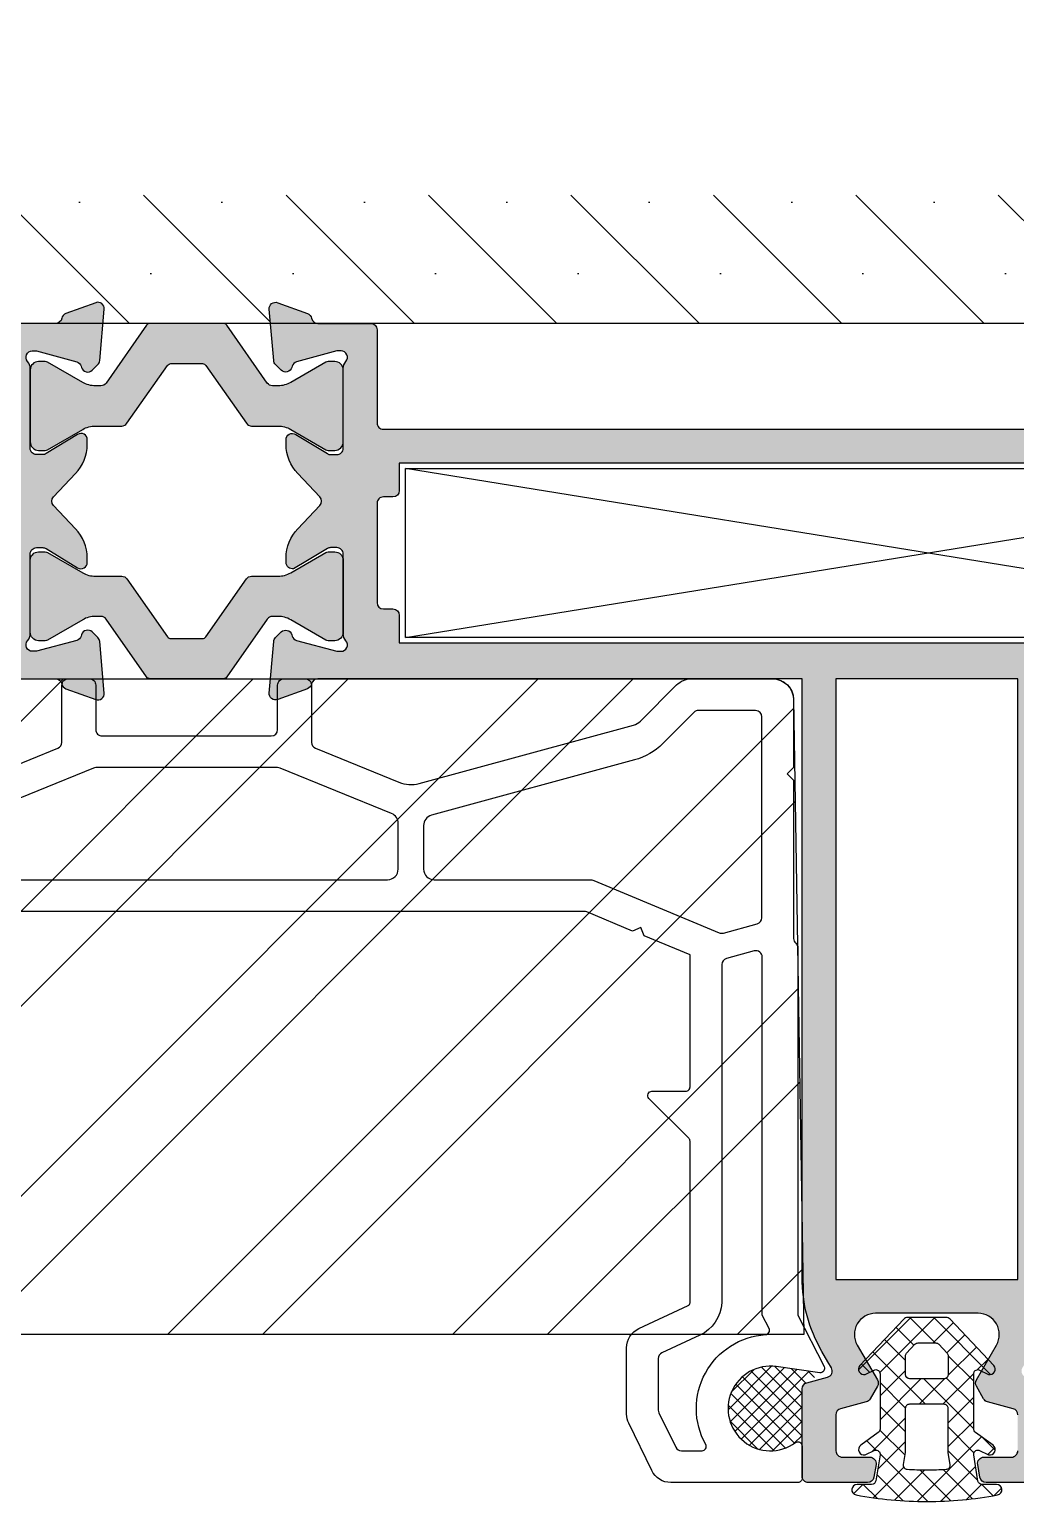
# Model space of a CAD drawing. Header units: millimetres. Extents: x 221 to 2771, y 196 to 840.
# Drawn here: x 590.2 to 599.53, y 786.51 to 800.43 of the extents above; entities that cross this region are included whole.
import ezdxf

# ---------------------------------------------------------------- set-up
doc = ezdxf.new("R2010")
doc.units = ezdxf.units.MM

# ---------------------------------------------------------------- blocks, each defined once
blk = doc.blocks.new('937600')
at = {"ltscale": 10, "true_color": 0xfed100}
blk.add_hatch(color=40, dxfattribs=at).paths.add_polyline_path([(1547.88237995128, 2589.597341685048), (1545.966553233715, 2592.334110638787, 0.2447295994679576), (1545.80270933737, 2592.419414616057), (1542.338200970781, 2592.419414616057, 0.2446984432265046), (1542.174370561923, 2592.334129903325), (1540.258050821073, 2589.59734168515, -0.244698443229239), (1540.012305207787, 2589.469414616056), (1539.751562038195, 2589.469414616056, -0.1316524975878347), (1539.151562038194, 2589.630184131516), (1537.486895248162, 2590.59127995085, 0.1316524975909414), (1537.381895248162, 2590.619414616054), (1537.070215386141, 2590.619414616054, 0.4142135623735969), (1536.670215386141, 2590.219414616056), (1536.670215386141, 2586.819414616055, 0.4142135623722245), (1537.070215386141, 2586.419414616053), (1537.381895248162, 2586.419414616053, 0.1316524975844648), (1537.486895248162, 2586.447549281262), (1539.151562038194, 2587.408645100595, -0.1316524975861845), (1539.751562038194, 2587.569414616055), (1541.001382603835, 2587.569414616055, 0.2446984432270405), (1541.247128217122, 2587.697341685149), (1543.163447957972, 2590.434129903328, -0.244698443230316), (1543.327278366829, 2590.519414616056), (1544.813152405453, 2590.519414616052, -0.2446984432284103), (1544.976982814311, 2590.434129903328), (1546.893302555161, 2587.697341685149, 0.2446984432273968), (1547.139048168448, 2587.569414616055), (1548.388868734089, 2587.569414616055, -0.1316524975861845), (1548.988868734089, 2587.408645100595), (1550.653535524121, 2586.447549281262, 0.1316524975844648), (1550.758535524121, 2586.419414616053), (1551.070215386141, 2586.419414616053, 0.4002778265251162), (1551.469758258792, 2586.80029674708), (1551.469758258792, 2590.119414616021), (1551.469758470221, 2590.238528065873, 0.4002810346958955), (1551.070215386141, 2590.619414616054), (1550.75853552412, 2590.619414616054, 0.1316524975914734), (1550.653535524121, 2590.59127995085), (1548.988868734088, 2589.630184131513, -0.1316524975870561), (1548.388868734088, 2589.469414616056), (1548.128125564496, 2589.469414616056, -0.2446984431217961)])
at = {"color": 40, "ltscale": 10, "true_color": 0xfed100}
blk.add_lwpolyline([(1551.470215386141, 2590.219414616056, 0.4142135623730951), (1551.070215386141, 2590.619414616054), (1550.758535524121, 2590.619414616054, 0.131652497587379), (1550.653535524121, 2590.59127995085), (1548.988868734089, 2589.630184131516, -0.1316524975873898), (1548.388868734089, 2589.469414616056), (1548.128125564496, 2589.469414616056, -0.2446984432290403), (1547.882379951209, 2589.59734168515), (1545.966553233715, 2592.334110638787, 0.2447295994633319), (1545.80270933737, 2592.419414616057), (1542.338200970781, 2592.419414616057, 0.2446984432290396), (1542.174370561923, 2592.334129903325), (1540.258050821074, 2589.59734168515, -0.2446984432290477), (1540.012305207787, 2589.469414616056), (1539.751562038194, 2589.469414616056, -0.1316524975873808), (1539.151562038194, 2589.630184131516), (1537.486895248162, 2590.59127995085, 0.1316524975873792), (1537.381895248162, 2590.619414616054), (1537.070215386141, 2590.619414616054, 0.4142135623730951), (1536.670215386141, 2590.219414616056), (1536.670215386141, 2586.819414616055, 0.414213562373091), (1537.070215386141, 2586.419414616053), (1537.381895248162, 2586.419414616053, 0.1316524975873785), (1537.486895248162, 2586.447549281262), (1539.151562038194, 2587.408645100595, -0.1316524975873824), (1539.751562038194, 2587.569414616055), (1541.001382603835, 2587.569414616055, 0.244698443229043), (1541.247128217122, 2587.697341685149), (1543.163447957972, 2590.434129903328, -0.2446984432290456), (1543.327278366829, 2590.519414616056), (1544.813152405453, 2590.519414616052, -0.2446984432290492), (1544.976982814311, 2590.434129903328), (1546.893302555161, 2587.697341685149, 0.2446984432290454), (1547.139048168448, 2587.569414616055), (1548.388868734089, 2587.569414616055, -0.1316524975873801), (1548.988868734089, 2587.408645100595), (1550.653535524121, 2586.447549281262, 0.1316524975874262), (1550.758535524121, 2586.419414616053), (1551.070215386141, 2586.419414616053, 0.4142135623730992), (1551.470215386141, 2586.819414616055)], format="xyb", close=True, dxfattribs=at)
blk = doc.blocks.new('4455')
at = {"ltscale": 10}
h = blk.add_hatch(color=252, dxfattribs=at)
h.dxf.hatch_style = 1
edge = h.paths.add_edge_path(flags=16)
edge.add_line((-228.5316633276282, -163.0348603060303), (-228.5316633276282, -156.4833934682138))
edge.add_line((-228.5316633276282, -156.4833934682138), (-216.0688442335498, -156.0481822354669))
edge.add_arc((-216.1316633276065, -154.2492787468569), 1.799999999975364, 271.9999999997794, 360.0000000000724)
edge.add_line((-214.3316633276311, -154.2492787468546), (-214.3316633276311, -133.5348603060884))
edge.add_arc((-216.1290599715097, -133.6316348100988), 1.800000000014573, 3.081914078974923, 64.99999999957359)
edge.add_line((-215.3683471003582, -132.0002807934252), (-217.1584488061538, -131.1655426591352))
edge.add_arc((-217.031663327657, -130.8936503230408), 0.2999999999741564, 180.0000000025865, 245.0000000030513, ccw=False)
edge.add_line((-217.3316633276312, -130.8936503230544), (-217.3316633276312, -128.4578184767343))
edge.add_arc((-217.0316633275935, -128.4578184767362), 0.3000000000377298, 154.0000000001847, 179.9999999996427, ccw=False)
edge.add_line((-217.3013015415175, -128.3263071326838), (-216.5097319518148, -126.7033489620263))
edge.add_arc((-216.2400937379448, -126.8348603060767), 0.2999999999882833, 89.99999999632428, 153.9999999959923, ccw=False)
edge.add_line((-216.2400937379256, -126.5348603060884), (-210.5316633276283, -126.5348603060302))
edge.add_line((-210.5316633276283, -126.5348603060302), (-210.5316633276283, -129.4625834868239))
edge.add_arc((-210.231663327634, -129.4625834868196), 0.2999999999942696, 180.0000000008265, 255.0000000017804)
edge.add_line((-210.3093090411543, -129.7523612347032), (-209.3303858472767, -130.0146629139381))
edge.add_arc((-209.4080315608506, -130.3044406618411), 0.3000000000268335, -29.999999996954273, 74.99999999284819, ccw=False)
edge.add_line((-209.148223939684, -130.4544406618407), (-209.3101242967581, -130.7348603060419))
edge.add_arc((-207.0584582468857, -132.0348603060384), 2.600000000026736, 150.000000000428, 270.0000000001783)
edge.add_line((-207.0584582468776, -134.6348603060651), (-200.3316633276311, -134.6348603060651))
edge.add_line((-200.3316633276311, -134.6348603060651), (-200.3316633276311, -163.0348603060302))
edge.add_line((-200.3316633276311, -163.0348603060302), (-228.5316633276282, -163.0348603060303))
edge = h.paths.add_edge_path()
edge.add_line((-202.3316633276283, -174.8348603060186), (-202.6316633276285, -174.5348603060193))
edge.add_line((-202.6316633276285, -174.5348603060193), (-202.9316633276278, -174.8348603060186))
edge.add_line((-202.9316633276278, -174.8348603060186), (-208.0316633276282, -174.8348603060186))
edge.add_line((-208.0316633276282, -174.8348603060186), (-208.0316633276282, -179.8348603060186))
edge.add_line((-208.0316633276282, -179.8348603060186), (-211.1388430045747, -179.8348603060186))
edge.add_arc((-211.1388430045845, -179.5348603060244), 0.2999999999942226, 210.0000000070649, 270.0000000018619, ccw=False)
edge.add_line((-211.3986506256963, -179.6848603060535), (-211.9914709487541, -178.6580653868332))
edge.add_arc((-211.7316633276089, -178.5080653868118), 0.3000000000192524, 179.999999999643, 210.0000000025995, ccw=False)
edge.add_line((-212.0316633276282, -178.50806538681), (-212.0316633276282, -178.1348603060069))
edge.add_arc((-211.7316633276364, -178.1348603060103), 0.2999999999917323, 89.99999999925478, 179.9999999993556, ccw=False)
edge.add_line((-211.7316633276325, -177.8348603060186), (-211.2543130584356, -177.8348603060186))
edge.add_arc((-211.2543130584609, -178.1348603060278), 0.300000000009234, 29.999999995883627, 89.99999999517797, ccw=False)
edge.add_line((-210.9945054373068, -177.9848603060419), (-210.7058303027054, -178.4848603060419))
edge.add_arc((-210.4460226816062, -178.3348603060346), 0.2999999999723528, 210.0000000046534, 270.0000000070526)
edge.add_line((-210.4460226815693, -178.6348603060069), (-209.7316633276325, -178.6348603060069))
edge.add_arc((-209.7316633276255, -178.334860306011), 0.2999999999959282, 269.9999999986665, 359.9999999985543)
edge.add_line((-209.4316633276296, -178.3348603060186), (-209.4316633276296, -176.8878661589879))
edge.add_arc((-209.7316633276494, -176.8878661589811), 0.3000000000197281, 359.9999999986983, 404.9999999948432)
edge.add_line((-209.5195312932603, -176.6757341246303), (-209.9436972008746, -176.2515682169652))
edge.add_arc((-209.7315651665043, -176.0394361826297), 0.2999999999955416, 131.4096221086089, 224.9999999952986, ccw=False)
edge.add_line((-209.9299965148286, -175.8144361826308), (-209.6129872682479, -175.5348603060302))
edge.add_arc((-209.8775623993649, -175.2348603060275), 0.4000000000089536, 311.409622110143, 449.9999999995514)
edge.add_line((-209.8775623993618, -174.8348603060186), (-218.7316633276289, -174.8348603060186))
edge.add_line((-218.7316633276289, -174.8348603060186), (-219.0316633276282, -174.5348603060193))
edge.add_line((-219.0316633276282, -174.5348603060193), (-219.3316633276283, -174.8348603060186))
edge.add_line((-219.3316633276283, -174.8348603060186), (-228.1857642559019, -174.8348603060186))
edge.add_arc((-228.1857642558986, -175.2348603060276), 0.400000000009003, 90.00000000046738, 228.5903778898383)
edge.add_line((-228.4503393870157, -175.5348603060303), (-228.133330140435, -175.8144361826308))
edge.add_arc((-228.3317614887592, -176.0394361826298), 0.2999999999954813, -44.999999995310816, 48.59037789140342, ccw=False)
edge.add_line((-228.119629454389, -176.2515682169652), (-228.543795361996, -176.6757341246303))
edge.add_arc((-228.3316633276083, -176.8878661589806), 0.3000000000183608, 135.0000000050487, 180.0000000014099)
edge.add_line((-228.6316633276267, -176.887866158988), (-228.6316633276267, -178.3348603060186))
edge.add_arc((-228.331663327635, -178.3348603060152), 0.2999999999917299, 180.0000000006439, 270.0000000007457)
edge.add_line((-228.3316633276311, -178.634860306007), (-227.6173039736725, -178.634860306007))
edge.add_arc((-227.617303973647, -178.3348603060274), 0.2999999999795507, 269.9999999951307, 329.9999999945529)
edge.add_line((-227.3574963525436, -178.4848603060419), (-227.0688212179496, -177.9848603060419))
edge.add_arc((-226.8090135967888, -178.1348603060393), 0.3000000000206891, 90.00000000608509, 150.0000000028533, ccw=False)
edge.add_line((-226.8090135968207, -177.8348603060186), (-226.3316633276311, -177.8348603060186))
edge.add_arc((-226.3316633276241, -178.1348603060146), 0.2999999999959329, 1.4466081665887032e-09, 90.00000000133258, ccw=False)
edge.add_line((-226.0316633276282, -178.134860306007), (-226.0316633276282, -178.50806538681))
edge.add_arc((-226.3316633276519, -178.5080653868233), 0.3000000000237198, -29.99999999959158, 2.5352733246108983e-09, ccw=False)
edge.add_line((-226.0718557064949, -178.6580653868333), (-226.66467602956, -179.6848603060535))
edge.add_arc((-226.9244836506643, -179.5348603060375), 0.2999999999810761, 269.9999999939093, 329.9999999943847, ccw=False)
edge.add_line((-226.9244836506962, -179.8348603060186), (-229.7316633276325, -179.8348603060186))
edge.add_arc((-229.7316633276376, -179.5348603060207), 0.2999999999978668, 180.0000000018159, 270.0000000009632, ccw=False)
edge.add_line((-230.0316633276354, -179.5348603060303), (-230.0316633276282, -155.3245669384088))
edge.add_arc((-229.7316633276541, -155.3245669384162), 0.2999999999741033, 91.99999999738259, 179.9999999985895, ccw=False)
edge.add_line((-229.7421331766503, -155.0247496903358), (-216.1211934786091, -154.5490959949275))
edge.add_arc((-216.1316633276055, -154.2492787468469), 0.2999999999743903, 271.9999999974357, 359.9999999985367)
edge.add_line((-215.8316633276311, -154.2492787468546), (-215.8316633276311, -133.6304208451948))
edge.add_arc((-216.1316633276537, -133.6304208451809), 0.3000000000225134, 359.9999999973533, 424.9999999971677)
edge.add_line((-216.0048778491085, -133.3585285090558), (-218.2542815893733, -132.3096143187323))
edge.add_arc((-217.8316633276198, -131.403306531689), 1.000000000011383, 179.9999999994778, 244.9999999994949, ccw=False)
edge.add_line((-218.8316633276312, -131.4033065316799), (-218.8316633276312, -128.2731239238238))
edge.add_arc((-217.831663327616, -128.2731239238234), 1.000000000015183, 153.9999999999899, 180.0000000000217, ccw=False)
edge.add_line((-218.7304573739287, -127.8347527770275), (-217.6387832657541, -125.5964891592922))
edge.add_arc((-216.7399892194606, -126.034860306085), 0.9999999999965712, 89.9999999997687, 153.9999999996642, ccw=False)
edge.add_line((-216.7399892194566, -125.0348603060884), (-207.4374595160165, -125.0348603060302))
edge.add_arc((-207.4374595159993, -125.3348603060087), 0.2999999999784866, 9.999999999855788, 90.00000000328072, ccw=False)
edge.add_line((-207.1420171901167, -125.2827658527131), (-207.0362210017314, -125.882765852748))
edge.add_arc((-207.3316633276372, -125.934860306041), 0.3000000000008662, -89.99999999885188, 9.999999998591022, ccw=False)
edge.add_line((-207.3316633276312, -126.2348603060419), (-208.6316633276341, -126.2348603060419))
edge.add_arc((-208.6316633276385, -126.5348603060331), 0.2999999999912348, 89.99999999915973, 179.9999999994507)
edge.add_line((-208.9316633276297, -126.5348603060302), (-208.9316633276297, -128.2348603060419))
edge.add_arc((-208.6316633276351, -128.2348603060373), 0.2999999999946185, 180.0000000008776, 255.0000000017293)
edge.add_line((-208.7093090411557, -128.5246380539211), (-207.4980548155994, -128.8491926454772))
edge.add_arc((-207.5757005289509, -129.1389703931818), 0.2999999997776125, 29.999999991118784, 75.00000002406472, ccw=False)
edge.add_line((-207.3158929079849, -128.9889703933332), (-206.9718557065038, -129.5848603060768))
edge.add_arc((-207.2316633274188, -129.7348603060293), 0.2999999997854234, -30.000000018737808, 30.000000013179317, ccw=False)
edge.add_line((-206.9718557065183, -129.8848603060069), (-207.9244836506672, -131.5348603060302))
edge.add_arc((-207.0584582468752, -132.0348603060259), 1.000000000004347, 150.0000000004314, 269.9999999998639)
edge.add_line((-207.0584582468776, -133.0348603060302), (-202.204868408376, -133.0348603060302))
edge.add_arc((-202.2048684083777, -132.0348603060263), 1.000000000003906, 270.0000000000956, 389.9999999996124)
edge.add_line((-201.3388430045865, -131.5348603060302), (-202.2914709487717, -129.8848603059487))
edge.add_arc((-202.0316633278426, -129.7348603060355), 0.2999999997779601, 149.9999999974448, 210.0000000053344, ccw=False)
edge.add_line((-202.291470948779, -129.584860306135), (-201.9474337472615, -128.9889703933332))
edge.add_arc((-201.6876261263445, -129.1389703931819), 0.2999999997352564, 104.99999998855051, 150.0000000041668, ccw=False)
edge.add_line((-201.7652718397488, -128.8491926455354), (-200.5540176141052, -128.5246380539211))
edge.add_arc((-200.6316633276235, -128.234860306039), 0.2999999999923281, 284.9999999979351, 359.9999999994581)
edge.add_line((-200.3316633276312, -128.2348603060418), (-200.3316633276312, -126.5348603060302))
edge.add_arc((-200.6316633276212, -126.5348603060318), 0.2999999999899673, 3.072628e-10, 90.00000000108233)
edge.add_line((-200.6316633276268, -126.2348603060419), (-201.9316633276297, -126.2348603060419))
edge.add_arc((-201.9316633276314, -125.9348603060414), 0.3000000000004877, 170.0000000013229, 270.00000000032765, ccw=False)
edge.add_line((-202.2271056535368, -125.882765852748), (-202.1213094651297, -125.2827658527131))
edge.add_arc((-201.8258671392437, -125.3348603060127), 0.29999999998247, 89.99999999874723, 169.9999999995059, ccw=False)
edge.add_line((-201.8258671392372, -125.0348603060302), (-199.0316633276283, -125.0348603060302))
edge.add_arc((-199.0316633276232, -125.3348603060207), 0.2999999999905328, 4.1518433135934174e-10, 90.00000000097418, ccw=False)
edge.add_line((-198.7316633276326, -125.3348603060186), (-198.7316633276326, -129.4625834868239))
edge.add_arc((-199.031663327625, -129.4625834868211), 0.2999999999923111, 284.99999999793255, 359.9999999994605, ccw=False)
edge.add_line((-198.9540176141066, -129.7523612347032), (-199.9329408079478, -130.0146629139381))
edge.add_arc((-199.8552950944096, -130.3044406618478), 0.3000000000240971, 105.0000000002413, 209.9999999957736)
edge.add_line((-200.1151027155769, -130.4544406618407), (-199.669485501215, -131.2262723178901))
edge.add_arc((-205.7316633275718, -134.7262723180012), 6.999999999939223, -4.388311936054379e-11, 30.000000001336787, ccw=False)
edge.add_line((-198.7316633276326, -134.7262723180066), (-198.7316633276326, -163.0348603060302))
edge.add_line((-198.7316633276326, -163.0348603060302), (-175.8316633276239, -163.0348603060302))
edge.add_arc((-175.831663327624, -162.7348603060373), 0.2999999999928067, 270.0000000000214, 349.0957167254452)
edge.add_arc((-175.2424965835926, -162.8483616165475), 0.2999999998072269, 109.999999989227, 169.0957167341891, ccw=False)
edge.add_line((-175.3451026264714, -162.5664538304736), (-173.9342693705888, -162.0529525198108))
edge.add_arc((-173.8316633275967, -162.3348603059927), 0.2999999999474333, -5.000000009055782, 110.00000000251961, ccw=False)
edge.add_line((-173.5328049182256, -162.3610070288596), (-173.7455795367326, -164.7930320475898))
edge.add_arc((-174.0444379454442, -164.76688532491), 0.2999999992742009, 314.999999983088, 355.00000001556737, ccw=False)
edge.add_line((-173.832305911664, -164.9790173588153), (-174.1002808932656, -165.2469923403878))
edge.add_arc((-174.312412927609, -165.0348603061156), 0.2999999999319119, 195.0000000538474, 315.0000000096127, ccw=False)
edge.add_line((-174.602190675357, -165.112506019901), (-174.6171336000382, -165.0567382659829))
edge.add_arc((-174.9069113479833, -165.134383979565), 0.3000000000696554, 15.00000000658914, 74.99999998948046)
edge.add_line((-174.8292656343813, -164.8446062316252), (-176.7316633276326, -164.3348603060185))
edge.add_line((-176.7316633276326, -164.3348603060185), (-176.9316633276224, -164.3348603060185))
edge.add_arc((-176.9316633276221, -164.6348603060326), 0.3000000000140844, 90.00000000005747, 221.4096221105533)
edge.add_arc((-177.5316633276011, -165.1640105682496), 0.4999999999729113, 6.582467904081568e-11, 41.40962211044422, ccw=False)
edge.add_line((-177.0316633276282, -165.1640105682491), (-177.0316633276282, -168.9348603060535))
edge.add_arc((-176.7316633276365, -168.9348603060501), 0.2999999999917293, 180.0000000006438, 270.0000000007458)
edge.add_line((-176.7316633276326, -169.2348603060418), (-176.4385787115291, -169.2348603060418))
edge.add_arc((-176.4385787116118, -168.9348603058928), 0.3000000001490198, 270.0000000157864, 301.4000000032385)
edge.add_line((-176.2822758219675, -169.1909255451937), (-174.7879662171884, -168.2787950668317))
edge.add_arc((-174.631663327641, -168.5348603060288), 0.3000000000098898, -2.659135134308599e-10, 121.39999999777339, ccw=False)
edge.add_line((-174.3316633276311, -168.5348603060302), (-174.3316633276311, -168.7524412335079))
edge.add_arc((-176.3316633277431, -168.7524412335188), 2.000000000111956, -43.59999999831439, 3.141735760436859e-10, ccw=False)
edge.add_line((-174.8833196047465, -170.1316803210248), (-175.9273063880076, -171.2279744428997))
edge.add_arc((-175.7100548295754, -171.4348603060243), 0.3000000000033847, 136.3999999995805, 223.6000000004195)
edge.add_line((-175.9273063880076, -171.641746169149), (-174.8833196047465, -172.7380402910821))
edge.add_arc((-176.3316633276665, -174.1172793785576), 2.00000000003545, 4.782236828759778e-10, 43.599999999193585, ccw=False)
edge.add_line((-174.3316633276311, -174.1172793785408), (-174.3316633276311, -174.3348603060185))
edge.add_arc((-174.6316633276391, -174.3348603060233), 0.3000000000079852, -121.3999999984216, 9.139853318629321e-10, ccw=False)
edge.add_line((-174.7879662171883, -174.590925545217), (-176.2822758219675, -173.6787950668549))
edge.add_arc((-176.438578711609, -173.9348603061461), 0.3000000001392285, 58.59999999623586, 89.99999999446649)
edge.add_line((-176.43857871158, -173.6348603060069), (-176.731663327618, -173.6348603060069))
edge.add_arc((-176.7316633276005, -173.9348603060346), 0.3000000000276943, 90.0000000033492, 180.0000000036042)
edge.add_line((-177.0316633276282, -173.9348603060535), (-177.0316633276282, -177.7057100438578))
edge.add_arc((-177.5316633275808, -177.7057100438649), 0.4999999999526736, -41.40962211132069, 8.105871529551223e-10, ccw=False)
edge.add_arc((-176.931663327636, -178.2348603060455), 0.2999999999846255, 138.5903778918056, 270.0000000012123)
edge.add_line((-176.9316633276296, -178.5348603060302), (-176.7316633276325, -178.5348603060302))
edge.add_line((-176.7316633276325, -178.5348603060302), (-174.8292656344104, -178.0251143804235))
edge.add_arc((-174.9069113479729, -177.7353366324835), 0.3000000000596858, 285.0000000032206, 344.999999992849)
edge.add_line((-174.6171336000382, -177.8129823460658), (-174.6021906753424, -177.7572145921476))
edge.add_arc((-174.3124129275982, -177.8348603059418), 0.2999999999304502, 44.99999999300371, 164.9999999443669, ccw=False)
edge.add_line((-174.1002808932656, -177.6227282716609), (-173.8323059116494, -177.8907032533498))
edge.add_arc((-174.0444379453891, -178.1028352872211), 0.2999999992214811, 4.999999989939909, 45.00000001777693, ccw=False)
edge.add_line((-173.7455795367325, -178.0766885645171), (-173.5328049182256, -180.5087135831891))
edge.add_arc((-173.8316633275966, -180.534860306056), 0.2999999999474401, -110.00000000251782, 5.00000000905402, ccw=False)
edge.add_line((-173.9342693705887, -180.8167680922379), (-175.345102626464, -180.3032667816333))
edge.add_arc((-175.2424965835174, -180.0213589954876), 0.2999999998978847, 190.9042832651128, 250.0000000032779, ccw=False)
edge.add_arc((-175.8316633276173, -180.1348603059858), 0.2999999999672476, 10.90428327052404, 90.00000000261981)
edge.add_line((-175.8316633276311, -179.8348603060185), (-178.3316633276311, -179.8348603060185))
edge.add_arc((-178.331663327635, -179.5348603060268), 0.2999999999917304, 180.000000000644, 270.0000000007456, ccw=False)
edge.add_line((-178.6316633276267, -179.5348603060302), (-178.6316633276267, -175.1348603060069))
edge.add_arc((-178.9316633276226, -175.1348603060144), 0.2999999999959282, 1.4457105e-09, 90.00000000133348)
edge.add_line((-178.9316633276296, -174.8348603060185), (-185.7316633276289, -174.8348603060186))
edge.add_line((-185.7316633276289, -174.8348603060186), (-186.0316633276282, -174.5348603060193))
edge.add_line((-186.0316633276282, -174.5348603060193), (-186.3316633276283, -174.8348603060186))
edge.add_line((-186.3316633276283, -174.8348603060186), (-202.3316633276283, -174.8348603060186))
h.paths.add_polyline_path([(-178.6316633276267, -173.2348603060418), (-178.6316633276268, -164.7348603060418), (-228.5316633276282, -164.7348603060419), (-228.5316633276282, -173.2348603060419)], flags=16)
at = {"color": 252, "ltscale": 10}
blk.add_lwpolyline([(-198.7316633276326, -163.0348603060302), (-175.8316633276239, -163.0348603060302, 0.3595082375644083), (-175.5370799555215, -162.7916109613325, -0.2637246697257991), (-175.3451026264714, -162.5664538304736), (-173.9342693705888, -162.0529525198108, -0.5486187866923773), (-173.5328049182256, -162.3610070288596), (-173.7455795367326, -164.7930320475898, -0.1763269808545892), (-173.832305911664, -164.9790173588153), (-174.1002808932656, -165.2469923403878, -0.5773502689322785), (-174.602190675357, -165.112506019901), (-174.6171336000382, -165.0567382659829, 0.2679491923511123), (-174.8292656343813, -164.8446062316252), (-176.7316633276326, -164.3348603060185), (-176.9316633276224, -164.3348603060185, 0.6457513110721645), (-177.1566633276282, -164.8332916543768, -0.1826758136865927), (-177.0316633276282, -165.1640105682491), (-177.0316633276282, -168.9348603060535, 0.4142135623736166), (-176.7316633276326, -169.2348603060418), (-176.4385787115291, -169.2348603060418, 0.1378721066917674), (-176.2822758219675, -169.1909255451937), (-174.7879662171884, -168.2787950668317, -0.5855240683083235), (-174.3316633276311, -168.5348603060302), (-174.3316633276311, -168.7524412335079, -0.1925696473169882), (-174.8833196047465, -170.1316803210248), (-175.9273063880076, -171.2279744428997, 0.3999714640790191), (-175.9273063880076, -171.641746169149), (-174.8833196047465, -172.7380402910821, -0.1925696473173791), (-174.3316633276311, -174.1172793785408), (-174.3316633276311, -174.3348603060185, -0.5855240683159196), (-174.7879662171883, -174.590925545217), (-176.2822758219675, -173.6787950668549, 0.1378721067396915), (-176.43857871158, -173.6348603060069), (-176.731663327618, -173.6348603060069, 0.4142135623743989), (-177.0316633276282, -173.9348603060535), (-177.0316633276282, -177.7057100438578, -0.1826758136944971), (-177.1566633276282, -178.0364289577301, 0.6457513110654308), (-176.9316633276296, -178.5348603060302), (-176.7316633276325, -178.5348603060302), (-174.8292656344104, -178.0251143804235, 0.2679491923826188), (-174.6171336000382, -177.8129823460658), (-174.6021906753424, -177.7572145921476, -0.5773502689066686), (-174.1002808932656, -177.6227282716609), (-173.8323059116494, -177.8907032533498, -0.1763269808337032), (-173.7455795367325, -178.0766885645171), (-173.5328049182256, -180.5087135831891, -0.5486187866923543), (-173.9342693705887, -180.8167680922379), (-175.345102626464, -180.3032667816333, -0.2637246696940787), (-175.537079955536, -180.0781096507162, 0.3595082375972829), (-175.8316633276311, -179.8348603060185), (-178.3316633276311, -179.8348603060185, -0.4142135623736144)], format="xyb", dxfattribs=at)
blk = doc.blocks.new('50S14')
at = {"ltscale": 10}
h = blk.add_hatch(color=252, dxfattribs=at)
h.paths.add_polyline_path([(-107.0316633276293, -174.2348603060191), (-107.0316633276293, -173.9348603060298, -0.4142135623734542), (-106.7316633276118, -173.6348603060069), (-106.4385787116021, -173.6348603060069, -0.1378721067443939), (-106.2822758219804, -173.6787950668477), (-104.787966217194, -174.5909255452138, 0.5855240683147054), (-104.3316633276322, -174.3348603060203), (-104.3316633276322, -174.1172793785522, 0.1925696473190736), (-104.8833196047494, -172.7380402910794), (-105.927306388015, -171.6417461691422, -0.3999714640781722), (-105.9273063880096, -171.2279744429006), (-104.8833196047885, -170.131680321068, 0.1925696473236248), (-104.3316633276322, -168.7524412335156), (-104.3316633276322, -168.5348603060283, 0.4720450111780245), (-104.6893052228911, -168.2404500278149), (-105.3512217644698, -168.6226077212759), (-106.2822758219795, -169.1909255452006, -0.1378721067295342), (-106.4385787115848, -169.2348603060423), (-106.7316633276373, -169.2348603060423, -0.4142135623734244), (-107.0316633276293, -168.9348603060503), (-107.0316633276293, -168.7494354371506), (-107.0316633276293, -165.3494354371505), (-107.0316633276293, -165.1640105682504, 0.1826758136856121), (-107.1566633276293, -164.8332916543773, -0.6457513110732706), (-106.9316633276253, -164.3348603060181), (-106.7316633276337, -164.3348603060181), (-104.8292656344161, -164.8446062316161, -0.2679491923812928), (-104.6171336000393, -165.0567382659829), (-104.6021906753581, -165.112506019861, 0.5773502688967477), (-104.1002808932894, -165.2469923404105), (-103.8323059116087, -164.9790173587444, 0.1763269807359087), (-103.7455795367428, -164.7930320476585), (-103.5328049182231, -162.3610070288228, 0.548618786638854), (-103.9342693705808, -162.0529525197976), (-105.345102626487, -162.5664538304391, 0.2637246697106664), (-105.5370799555226, -162.7916109613329, -0.3595082375259776), (-105.8316633275867, -163.0348603060302), (-107.3316589099218, -163.0348603063226), (-107.7209760423616, -163.0348603062739), (-128.7316633276209, -163.0348603060302), (-128.7316633276191, -134.7262723180147, 0.1316524975863685), (-129.6694855011015, -131.2262723180775), (-130.1151027155615, -130.4544406618688, -0.4931454260172502), (-129.9329408079279, -130.0146629139417), (-128.9540176140931, -129.7523612347154, 0.3394542588718448), (-128.7316633276191, -129.462583486833), (-128.7316633276191, -125.3348603060349, 0.4142135623750101), (-129.031663327612, -125.0348603060429), (-131.8258671392309, -125.0348603060429, 0.3639702342745288), (-132.121309465118, -125.2827658527344), (-132.2271056535242, -125.8827658527675, 0.4663076581460308), (-131.9316633276198, -126.234860306055), (-130.6316633276087, -126.234860306055, -0.4142135623735054), (-130.3316633276177, -126.5348603060452), (-130.3316633276177, -128.2348603060509, -0.3394542588718448), (-130.5540176140917, -128.5246380539334), (-131.7652718397371, -128.8491926455117, 0.1989123674490532), (-131.9474337472489, -128.9889703933227), (-132.2914709487691, -129.5848603061459, 0.2679491924676702), (-132.29147094876, -129.8848603059655), (-131.338843004572, -131.5348603060374, -0.5773502691865867), (-132.2048684083607, -133.034860306032), (-137.0584582468687, -133.034860306032, -0.5773502691864597), (-137.9244836506582, -131.5348603060397), (-136.9718557064721, -129.8848603059619, 0.2679491924497508), (-136.9718557064502, -129.5848603061581), (-137.3158929079777, -128.9889703933231, 0.1989123674430259), (-137.4980548154967, -128.849192645514), (-138.7093090411477, -128.5246380539302, -0.3394542588669976), (-138.9316633276162, -128.2348603060468), (-138.9316633276162, -126.5348603060488, -0.4142135623753175), (-138.6316633276188, -126.234860306055), (-137.3316633276177, -126.234860306055, 0.4663076581372916), (-137.0362210017151, -125.8827658527771), (-137.1420171901068, -125.2827658527463, 0.3639702342839328), (-137.4374595160011, -125.0348603060429), (-140.2316633276182, -125.0348603060484, 0.4142135623838832), (-140.5316633276111, -125.3348603060317), (-140.5316633276111, -126.5348603060429), (-140.5316633276111, -129.4625834868361, 0.3394542588724441), (-140.3093090411435, -129.752361234715), (-139.3303858473032, -130.0146629139399, -0.4931454260466112), (-139.1482239396832, -130.4544406618911), (-139.3101242967437, -130.7348603060386), (-139.593841154126, -131.2262723180738, 0.1316524975859529), (-140.5316633276111, -134.7262723180188), (-140.5316633276238, -137.2348603060282), (-140.5316633276238, -163.0348603060302), (-163.4316633276289, -163.0348603060302, -0.3595082375652164), (-163.7262466997349, -162.7916109613329, 0.2637246697108998), (-163.9182240287705, -162.5664538304391), (-165.3290572846731, -162.0529525197985, 0.548618786642126), (-165.7305217370345, -162.3610070288228), (-165.5177471185166, -164.7930320476439, 0.1763269807663559), (-165.4310207436351, -164.979017358758), (-165.163045761969, -165.2469923404101, 0.5773502688964338), (-164.6611359798994, -165.1125060198606), (-164.6461930551673, -165.0567382657914, -0.2679491922171351), (-164.4340610208305, -164.8446062316129), (-162.5316633276238, -164.3348603060181), (-162.3316633276331, -164.3348603060181, -0.645751311074018), (-162.1066633276282, -164.8332916543773, 0.1826758136856121), (-162.2316633276282, -165.1640105682504), (-162.2316633276282, -165.3494354371505), (-162.2316633276282, -168.7494354371506), (-162.2316633276282, -168.9348603060507, -0.4142135623747699), (-162.531663327622, -169.2348603060423), (-162.8247479436727, -169.2348603060423, -0.1378721067273603), (-162.981050833278, -169.190925545201), (-163.9121048907932, -168.6226077212732), (-164.5740214323673, -168.2404500278144, 0.4720450111767254), (-164.9316633276253, -168.5348603060279), (-164.9316633276253, -168.7524412335179, 0.1925696473261215), (-164.3800070504553, -170.1316803210825), (-163.3360202672488, -171.2279744429002, -0.3999714640774854), (-163.3360202672434, -171.6417461691422), (-164.3800070505072, -172.7380402910794, 0.1925696473193678), (-164.9316633276253, -174.1172793785518), (-164.9316633276253, -174.3348603060199, 0.5855240683163769), (-164.4753604380626, -174.5909255452125), (-162.9810508332735, -173.6787950668454, -0.137872106746101), (-162.8247479436491, -173.6348603060069), (-162.5316633276457, -173.6348603060069, -0.4142135623797253), (-162.2316633276282, -173.9348603060362), (-162.2316633276282, -177.7057100438647, 0.1826758136924784), (-162.1066633276282, -178.0364289577301, -0.6457513110576659), (-162.3316633276222, -178.5348603060302), (-162.5316633276238, -178.5348603060302), (-164.4340610208305, -178.0251143804358, -0.267949192194762), (-164.6461930551609, -177.81298234628), (-164.6611359799285, -177.7572145921067, 0.5773502688401332), (-165.163045761989, -177.6227282716586), (-165.4310207436561, -177.8907032533684, 0.1763269807280057), (-165.5177471185157, -178.0766885644471), (-165.7305217370363, -180.5087135832373, 0.5486187866409589), (-165.3290572846649, -180.8167680922465), (-163.9182240287923, -180.3032667816169, 0.2637246696943547), (-163.7262466997204, -180.0781096507162, -0.3595082375884101), (-163.4316633276353, -179.834860306019), (-160.9316633276217, -179.834860306019, 0.4142135623724582), (-160.6316633276297, -179.5348603060279), (-160.6316633276297, -175.1348603060123, -0.4142135623783869), (-160.3316633276268, -174.834860306019), (-134.6316633276288, -174.834860306019), (-108.9316633276253, -174.834860306019, -0.4142135623758867), (-108.6316633276278, -175.1348603060142), (-108.6316633276278, -179.5348603060279, 0.414213562372751), (-108.3316633276359, -179.834860306019), (-105.8316633276322, -179.834860306019, -0.359508237598308), (-105.5370799555371, -180.0781096507162, 0.2637246696951139), (-105.3451026264652, -180.3032667816169), (-103.9342693705844, -180.8167680922502, 0.5486187866423297), (-103.5328049182231, -180.5087135832255), (-103.7455795367409, -178.0766885644616, 0.1763269807370048), (-103.8323059116015, -177.8907032533689), (-104.1002808932685, -177.6227282716591, 0.577350268840072), (-104.602190675329, -177.7572145921072), (-104.6171336001157, -177.8129823463532, -0.2679491921321553), (-104.8292656344315, -178.0251143804371), (-106.7316633276337, -178.5348603060302), (-106.9316633276344, -178.5348603060302, -0.6457513110616049), (-107.1566633276293, -178.0364289577296, 0.1826758136952282), (-107.0316633276293, -177.7057100438624), (-107.0316633276293, -177.6348603060192)])
h.paths.add_polyline_path([(-159.5816633276286, -164.7348603060445), (-134.6316633276297, -164.7348603060441), (-109.6816633276289, -164.7348603060441), (-109.6816633276289, -166.0348603060438, 0.4142135623730475), (-109.3816633276297, -166.334860306044), (-108.9316633276271, -166.334860306044, -0.4142135623730951), (-108.6316633276269, -166.6348603060437), (-108.6316633276269, -171.334860306044, -0.4142135623730951), (-108.9316633276271, -171.6348603060442), (-109.3816633276297, -171.6348603060442, 0.4142135623724465), (-109.6816633276289, -171.9348603060439), (-109.6816633276289, -173.2348603060441), (-134.6316633276288, -173.2348603060441), (-159.5816633276286, -173.2348603060445), (-159.5816633276286, -171.9348603060453, 0.4142135623728716), (-159.8816633276288, -171.6348603060455), (-160.3316633276304, -171.6348603060455, -0.414213562373177), (-160.6316633276306, -171.3348603060454), (-160.6316633276315, -166.6348603060455, -0.4142135623730124), (-160.3316633276304, -166.3348603060454), (-159.8816633276288, -166.3348603060454, 0.4142135623728716), (-159.5816633276286, -166.0348603060452)], flags=16)
h.paths.add_polyline_path([(-138.9316633276135, -134.6348603060669), (-130.3316633276177, -134.6348603060669), (-130.3316633276222, -144.5348603060302), (-130.3316633276213, -163.0348603060374), (-134.6316633276297, -163.0348603060384), (-138.9316633276098, -163.0348603060429)], flags=16)
at = {"color": 252, "ltscale": 10}
for points in [[(-129.031663327612, -125.0348603060429), (-131.8258671392309, -125.0348603060429, 0.3639702342745288), (-132.121309465118, -125.2827658527344), (-132.2271056535242, -125.8827658527675, 0.4663076581460308), (-131.9316633276198, -126.234860306055), (-130.6316633276087, -126.234860306055, -0.4142135623735054), (-130.3316633276177, -126.5348603060452)], [(-130.3316633276177, -128.2348603060509, -0.3394542588718448), (-130.5540176140917, -128.5246380539334), (-131.7652718397371, -128.8491926455117, 0.1989123674490532), (-131.9474337472489, -128.9889703933227), (-132.2914709487691, -129.5848603061459, 0.2679491924676702), (-132.29147094876, -129.8848603059655), (-131.338843004572, -131.5348603060374, -0.5773502691865867), (-132.2048684083607, -133.034860306032), (-137.0584582468687, -133.034860306032, -0.5773502691864597), (-137.9244836506582, -131.5348603060397), (-136.9718557064721, -129.8848603059619, 0.2679491924497508), (-136.9718557064502, -129.5848603061581), (-137.3158929079777, -128.9889703933231, 0.1989123674430259), (-137.4980548154967, -128.849192645514), (-138.7093090411477, -128.5246380539302, -0.3394542588669976), (-138.9316633276162, -128.2348603060468), (-138.9316633276162, -126.5348603060488, -0.4142135623753175), (-138.6316633276188, -126.234860306055), (-137.3316633276177, -126.234860306055, 0.4663076581372916), (-137.0362210017151, -125.8827658527771), (-137.1420171901068, -125.2827658527463, 0.3639702342839328), (-137.4374595160011, -125.0348603060429), (-140.2316633276182, -125.0348603060484, 0.4142135623838832), (-140.5316633276111, -125.3348603060317), (-140.5316633276111, -126.5348603060429), (-140.5316633276111, -129.4625834868361, 0.3394542588724441), (-140.3093090411435, -129.752361234715), (-139.3303858473032, -130.0146629139399, -0.4931454260466112), (-139.1482239396832, -130.4544406618911), (-139.3101242967437, -130.7348603060386), (-139.593841154126, -131.2262723180738, 0.1316524975859529), (-140.5316633276111, -134.7262723180188), (-140.5316633276238, -137.2348603060282), (-140.5316633276238, -163.0348603060302), (-163.4316633276289, -163.0348603060302, -0.3595082375652164), (-163.7262466997349, -162.7916109613329, 0.2637246697108998), (-163.9182240287705, -162.5664538304391), (-165.3290572846731, -162.0529525197985, 0.548618786642126), (-165.7305217370345, -162.3610070288228), (-165.5177471185166, -164.7930320476439, 0.1763269807663559), (-165.4310207436351, -164.979017358758), (-165.163045761969, -165.2469923404101, 0.5773502688964338), (-164.6611359798994, -165.1125060198606), (-164.6461930551673, -165.0567382657914, -0.2679491922171351), (-164.4340610208305, -164.8446062316129), (-162.5316633276238, -164.3348603060181), (-162.3316633276331, -164.3348603060181, -0.645751311074018), (-162.1066633276282, -164.8332916543773, 0.1826758136856121), (-162.2316633276282, -165.1640105682504), (-162.2316633276282, -165.3494354371505), (-162.2316633276282, -168.7494354371506), (-162.2316633276282, -168.9348603060507, -0.4142135623747699), (-162.531663327622, -169.2348603060423), (-162.8247479436727, -169.2348603060423, -0.1378721067273603), (-162.981050833278, -169.190925545201), (-163.9121048907932, -168.6226077212732), (-164.5740214323673, -168.2404500278144, 0.4720450111767254), (-164.9316633276253, -168.5348603060279), (-164.9316633276253, -168.7524412335179, 0.1925696473261215), (-164.3800070504553, -170.1316803210825), (-163.3360202672488, -171.2279744429002, -0.3999714640774854), (-163.3360202672434, -171.6417461691422), (-164.3800070505072, -172.7380402910794, 0.1925696473193678), (-164.9316633276253, -174.1172793785518), (-164.9316633276253, -174.3348603060199, 0.5855240683163769), (-164.4753604380626, -174.5909255452125), (-162.9810508332735, -173.6787950668454, -0.137872106746101), (-162.8247479436491, -173.6348603060069), (-162.5316633276457, -173.6348603060069, -0.4142135623797253), (-162.2316633276282, -173.9348603060362), (-162.2316633276282, -177.7057100438647, 0.1826758136924784), (-162.1066633276282, -178.0364289577301, -0.6457513110576659), (-162.3316633276222, -178.5348603060302), (-162.5316633276238, -178.5348603060302), (-164.4340610208305, -178.0251143804358, -0.267949192194762), (-164.6461930551609, -177.81298234628), (-164.6611359799285, -177.7572145921067, 0.5773502688401332), (-165.163045761989, -177.6227282716586), (-165.4310207436561, -177.8907032533684, 0.1763269807280057), (-165.5177471185157, -178.0766885644471), (-165.7305217370363, -180.5087135832373, 0.5486187866409589), (-165.3290572846649, -180.8167680922465), (-163.9182240287923, -180.3032667816169, 0.2637246696943547), (-163.7262466997204, -180.0781096507162, -0.3595082375884101), (-163.4316633276353, -179.834860306019), (-160.9316633276217, -179.834860306019, 0.4142135623724582), (-160.6316633276297, -179.5348603060279), (-160.6316633276297, -175.1348603060123, -0.4142135623783869), (-160.3316633276268, -174.834860306019), (-134.6316633276288, -174.834860306019), (-108.9316633276253, -174.834860306019, -0.4142135623758867)]]:
    blk.add_lwpolyline(points, format="xyb", dxfattribs=at)
blk.add_lwpolyline([(-138.9316633276135, -134.6348603060669), (-130.3316633276177, -134.6348603060669), (-130.3316633276222, -144.5348603060302), (-130.3316633276222, -163.0348603060374), (-134.6316633276297, -163.0348603060384), (-138.9316633276098, -163.0348603060429)], close=True, dxfattribs=at)
blk.add_lwpolyline([(-159.5816633276286, -164.7348603060445), (-134.6316633276297, -164.7348603060445), (-109.6816633276289, -164.7348603060445), (-109.6816633276289, -166.0348603060438, 0.4142135623730475), (-109.3816633276297, -166.334860306044), (-108.9316633276271, -166.334860306044, -0.4142135623730951), (-108.6316633276269, -166.6348603060437), (-108.6316633276269, -171.334860306044, -0.4142135623730951), (-108.9316633276271, -171.6348603060442), (-109.3816633276297, -171.6348603060442, 0.4142135623724465), (-109.6816633276289, -171.9348603060439), (-109.6816633276289, -173.2348603060441), (-134.6316633276288, -173.2348603060441), (-159.5816633276286, -173.2348603060441), (-159.5816633276286, -171.9348603060453, 0.4142135623728716), (-159.8816633276288, -171.6348603060455), (-160.3316633276304, -171.6348603060455, -0.414213562373177), (-160.6316633276306, -171.3348603060454), (-160.6316633276306, -166.6348603060455, -0.4142135623730124), (-160.3316633276304, -166.3348603060454), (-159.8816633276288, -166.3348603060454, 0.4142135623728716), (-159.5816633276286, -166.0348603060452)], format="xyb", close=True, dxfattribs=at)
at = {"lineweight": -2}
blk.add_blockref('4455', (0, 0), dxfattribs=at)
blk.add_blockref('937600', (-1713.701878713769, -2755.454274922083))
at = {"xscale": -1, "rotation": 180}
blk.add_blockref('937600', (-1713.701878713769, 2412.584554310034), dxfattribs=at)
blk = doc.blocks.new('A02110')
at = {"color": 31}
blk.add_lwpolyline([(2047.949869443097, 5268.570081673677), (2051.897736858923, 5266.964273694346, -0.3050905317345852), (2052.084703712883, 5266.686382514392), (2052.084703712883, 5263.980625773906, 0.4142135623756103), (2052.384703712883, 5263.680625773906), (2053.384703712883, 5263.680625773906, 0.4142135623735869), (2053.684703712883, 5263.980625773906), (2053.684703712883, 5266.080625773905, -0.4142135623738342), (2053.984703712883, 5266.380625773905), (2061.984703713712, 5266.380625773905, -0.4142135623717015), (2062.284703713712, 5266.080625773906), (2062.284703713712, 5263.980625773906, 0.4142135623741505), (2062.584703713713, 5263.680625773906), (2063.584703713712, 5263.680625773906, 0.4142135623741228), (2063.884703713712, 5263.980625773906), (2063.884703713712, 5266.686382514391, -0.3050905317400648), (2064.071670567672, 5266.964273694345), (2068.0195379835, 5268.570081673677, -0.16449359636927), (2068.978754281328, 5268.627941962632), (2079.120224109953, 5265.866795522273, -0.1306301045553734), (2079.436262407527, 5265.683482667819), (2081.146226082628, 5263.973518992719, 0.1989123673792086), (2081.853332863814, 5263.680625773906), (2085.684703713712, 5263.680625773906, 0.4142135623731988), (2086.684703713712, 5264.680625773906), (2086.684703713712, 5267.877844598383), (2086.384703713712, 5268.177844598389), (2086.684703713712, 5268.477844598383), (2086.684703713712, 5275.959376874218, -0.2134217651394822), (2086.784703713504, 5276.182983671672, 0.2134217651385462), (2086.884703713298, 5276.406590469125), (2086.884703713298, 5293.769251287924), (2088.123193265942, 5296.199923894901, 0.6068148963117069), (2087.917157340913, 5296.488775608599), (2085.863049915219, 5296.200089636422, -1.485656834821649), (2086.766521895116, 5299.794102078387, 0.6141312683274195), (2087.084703713298, 5299.955449708836), (2087.084703713298, 5301.480625773906, 0.414213562374748), (2086.884703713298, 5301.680625773906), (2080.876377821476, 5301.680625773906, 0.2867453857592066), (2079.977583775176, 5301.118996920695), (2078.885909666998, 5298.880733302945, 0.113935608301522), (2078.784703713297, 5298.442362156156), (2078.784703713297, 5295.3121795483, 0.2914734195860821), (2079.362085451557, 5294.405871761262), (2081.698096452558, 5293.316571941961, -0.2914734195868772), (2081.784703713297, 5293.180625773904), (2081.784703713297, 5285.546311198839, -0.1989123673847475), (2081.726125069535, 5285.404889842603), (2079.843282357061, 5283.522047130127, 0.6681786379194835), (2079.984703713298, 5283.18062577389), (2081.584703713298, 5283.18062577389, -0.4142135623786107), (2081.784703713297, 5282.980625773891), (2081.784703713297, 5276.737405224356), (2079.619312829756, 5275.835847866874), (2079.457668024466, 5275.44358398003), (2079.065404137621, 5275.60522878532), (2076.900013254078, 5274.703671427838, -0.0989510777032065), (2076.784703713297, 5274.680625773906), (2039.184703713295, 5274.680625773906, -0.0989510777045676)], format="xyb", dxfattribs=at)
for points in [[(2080.284703713298, 5295.821835756946), (2080.284703713298, 5298.257667603257, -0.1139356082987668), (2080.315065499409, 5298.389178947293), (2081.106635089113, 5300.012137117943, -0.2867453857568838), (2081.376273303003, 5300.180625773906), (2082.352057738249, 5300.180625773906, -0.5721834887357369), (2082.526795358522, 5299.883328476608, 0.550709455810998), (2085.356284180659, 5294.688087367946, -0.5387713605433307), (2085.521432940775, 5294.3977156448), (2085.201214356846, 5293.769251287924), (2085.201214356846, 5276.837554133293, -0.4943955876010402), (2084.822404243317, 5276.548090895545), (2083.505893599773, 5276.906527960246, -0.3383337160466393), (2083.284703713297, 5277.195991197994), (2083.284703713297, 5293.180625773915, 0.2769396759980626), (2082.248019940568, 5294.715205286548), (2080.457918234776, 5295.549943420834, -0.2914734195861531)], [(2069.184703713696, 5270.616435753045), (2069.184703713696, 5272.680625773906, -0.4142135623732202), (2069.684703713696, 5273.180625773906), (2077.044520463156, 5273.180625773906, 0.0989510776981749), (2077.236703031116, 5273.219035197126), (2083.16939417252, 5275.68910255949, -0.1666011821678239), (2083.363513826825, 5275.70161145117), (2084.963513827237, 5275.265990739343, -0.3383337160461291), (2085.184703713712, 5274.976527501594), (2085.184703713712, 5265.480625773906, -0.4142135623728037), (2084.884703713712, 5265.180625773906), (2082.184703713712, 5265.180625773906, -0.1989123673785018), (2081.972571679356, 5265.26849373955), (2080.496922579308, 5266.744142839598, 0.1306301045570541), (2079.163703371008, 5267.517454873492), (2069.553353524486, 5270.133997023469, -0.3383337160476839)], [(2047.9847037129, 5270.511654630269), (2047.9847037129, 5272.680625773906, -0.4142135623732202), (2048.4847037129, 5273.180625773906), (2067.484703713696, 5273.180625773906, -0.4142135623732202), (2067.984703713696, 5272.680625773906), (2067.984703713696, 5270.511654630269, -0.3050905317354242), (2067.673092290428, 5270.048502663678), (2062.397736859751, 5267.902734593952, -0.0968800440917051), (2062.284703713712, 5267.880625773905), (2053.684703712884, 5267.880625773905, -0.0968800440910017), (2053.571670566844, 5267.902734593952), (2048.296315136167, 5270.048502663677, -0.3050905317365377)]]:
    blk.add_lwpolyline(points, format="xyb", close=True, dxfattribs=at)
blk = doc.blocks.new('B.G.R.1A')
h = blk.add_hatch()
h.set_pattern_fill('SACNCR', color=253, scale=2)
h.set_pattern_definition([(45, (0, 0), (-3.367596045400933, 3.367596045400933), []), (45, (3.3676, 0), (-3.367596045400933, 3.367596045400933), [0, -4.762500000000002])])
h.paths.add_polyline_path([(1188.644266486262, -532.9070469254706), (1188.644266486262, -526.8348577591715), (1188.344266486265, -526.8348577591717), (1185.537086809314, -526.8348577591717), (1169.751446163209, -526.8348577591717), (1166.644266486258, -526.8348577591717), (1136.944266486263, -526.8348577591717), (1134.444266486256, -526.8348577591718, 0.359508237590969), (1134.149683114166, -527.0781071038693, -0.2637246696950143), (1133.957705785094, -527.3032642347864), (1132.546872529205, -527.8167655453963, -0.5486187866382563), (1132.145408076853, -527.508711036377), (1132.204362599478, -526.8348577591715), (1129.976280901618, -526.8348577591706), (1126.511772535028, -526.8348577591706), (1124.284170373042, -526.8348577591715), (1124.343124895667, -527.5087110363784, -0.5486187866393087), (1123.941660443309, -527.8167655454041), (1122.530827187409, -527.303264234764, -0.263724669681111), (1122.338849858353, -527.0781071038691, 0.3595082375978501), (1122.044266486258, -526.8348577591718), (1119.544266486254, -526.8348577591717), (1066.944266486269, -526.8348577591717), (1064.444266486253, -526.8348577591718, 0.3595082375874102), (1064.14968311417, -527.0781071038691, -0.2637246696804762), (1063.957705785113, -527.3032642347642), (1062.546872529225, -527.8167655453994, -0.5486187866362225), (1062.145408076854, -527.5087110363943), (1062.204362599481, -526.8348577591715), (1059.976760437491, -526.8348577591714), (1056.512252070902, -526.8348577591714), (1054.284170373043, -526.8348577591715), (1054.343124895668, -527.5087110363766, -0.5486187866391598), (1053.941660443315, -527.8167655453958), (1052.530827187426, -527.3032642347862, -0.2637246696928477), (1052.338849858354, -527.0781071038691, 0.3595082375892969), (1052.044266486268, -526.8348577591714), (1049.544266486259, -526.8348577591714), (1019.844266486262, -526.8348577591714), (1016.737086809316, -526.8348577591714), (1000.951446163194, -526.8348577591715), (998.1442664862577, -526.8348577591715), (997.8442664862566, -526.8348577591715), (997.8442664862566, -532.9070469254706)])
h.paths.add_polyline_path([(1171.445277237523, -532.198688393428), (1184.285277237523, -532.198688393428), (1184.285277237523, -540.7353550600947), (1171.445277237523, -540.7353550600947)], flags=25)
h.paths.add_polyline_path([(1002.916895935631, -532.6114864272649), (1019.519395935631, -532.6114864272649), (1019.519395935631, -540.6556530939316), (1002.916895935631, -540.6556530939316)], flags=25)
h.paths.add_polyline_path([(1171.445277237523, -532.198688393428), (1184.285277237523, -532.198688393428), (1184.285277237523, -540.7353550600947), (1171.445277237523, -540.7353550600947)], flags=25)
h.paths.add_polyline_path([(1002.916895935631, -532.6114864272649), (1019.519395935631, -532.6114864272649), (1019.519395935631, -540.6556530939316), (1002.916895935631, -540.6556530939316)], flags=25)
at = {"lineweight": -2}
blk.add_line((1188.644266486262, -526.834857759173), (997.8442664862566, -526.8348577591712), dxfattribs=at)
blk = doc.blocks.new('3095-2D')
at = {"color": 253}
for p, q in [((5087.022316027016, 1505.190873173737), (5136.322316027015, 1497.190873173737)), ((5136.322316027015, 1505.190873173737), (5087.022316027015, 1497.190873173737))]:
    blk.add_line(p, q, dxfattribs=at)
blk.add_lwpolyline([(5087.022316027016, 1497.190873173737), (5087.022316027016, 1505.190873173737), (5136.322316027015, 1505.190873173737), (5136.322316027015, 1497.190873173737)], close=True, dxfattribs=at)
blk = doc.blocks.new('D09113-2D')
h = blk.add_hatch()
h.set_pattern_fill('ANSI32', color=256, angle=359.9999999999991, style=0)
h.set_pattern_definition([(314.999999999999, (2548.166777598104, 4133.597395654474), (-6.735192090801975, -6.735192090801755), []), (314.999999999999, (2552.656907598104, 4133.597395654473), (-6.735192090801975, -6.735192090801755), [])])
h.paths.add_polyline_path([(5025.669574722655, 1594.987437025575), (5025.187844847473, 1564.961148517379, -0.4065337477443351), (5024.188190450024, 1563.987437025587), (4968.788190449197, 1563.987437025588, -0.4065337477447459), (4967.788536051748, 1564.961148517382), (4967.313876247103, 1594.987437025576)])
blk.add_lwpolyline([(5025.187844847473, 1564.961148517385), (5025.669574722655, 1594.987437025575), (4967.313876247103, 1594.987437025575), (4967.788536051748, 1564.961148517385, 0.4065337477456257), (4968.788190449197, 1563.987437025588), (5024.188190450024, 1563.987437025588, 0.4065337477456139)], format="xyb", close=True)
blk = doc.blocks.new('F05 018')
h = blk.add_hatch()
h.set_pattern_fill('ANSI37', color=35, scale=0.25, angle=360.0000000000013, style=0)
h.set_pattern_definition([(45.00000000000126, (1.728039933368564e-11, -6.161826604511589e-11), (-0.5612660075668342, 0.5612660075668099), []), (135.0000000000012, (1.728039933368564e-11, -6.161826604511589e-11), (-0.5612660075668099, -0.5612660075668342), [])])
h.paths.add_polyline_path([(2799.498080640783, 806.4835606575243, -0.4890299650788384), (2799.304225933819, 806.7327577365741), (2799.520438814716, 807.1906795158284, 0.7504924352907111), (2799.106628605456, 807.4340839561837), (2796.913080303008, 805.3661407457818, 0.2065816851154442), (2796.83457212856, 805.1842326542396), (2796.83457212856, 804.2702956971889), (2796.83457212856, 803.3563587401386, 0.2065816851154441), (2796.913080303008, 803.1744506485958), (2799.106628605456, 801.1065074381942, 0.7504924352904881), (2799.520438814716, 801.3499118785494), (2799.304225933819, 801.8078336578037, -0.4890299650792936), (2799.498080640784, 802.0570307368544), (2802.106930367452, 802.0570307368544, -0.2396978598774728), (2802.26856423517, 801.9748207738126), (2802.87607809636, 801.1411779835399, 0.8254914694643907), (2803.320438814715, 801.3499118785494), (2803.104225933816, 801.8078336578055, -0.5353144554857856), (2803.327307858448, 802.0548836361195), (2804.557347648641, 801.855626429161, -0.3718814030942471), (2804.728120431007, 801.6577735298919), (2804.728120431007, 800.9702956971893, 0.9114384682106874), (2805.223845422366, 800.9242606168494, 0.04633240005474119), (2805.534572128561, 804.2702956971889, 0.04633240005474985), (2805.223845422366, 807.6163307775288, 0.9114384682107194), (2804.728120431007, 807.570295697189), (2804.728120431007, 806.8828178644867, -0.3639700635036437), (2804.562850185338, 806.6858563348314), (2803.332810395078, 806.4865991278621, -0.5443130034198841), (2803.104225933816, 806.7327577365731), (2803.320438814715, 807.1906795158293, 0.8254914694638966), (2802.87607809636, 807.3994134108383), (2802.26856423517, 806.5657706205652, -0.2396978598775646), (2802.106930367452, 806.4835606575234)])
h.paths.add_polyline_path([(2801.134572232746, 805.2767715481759), (2803.203096114601, 805.276770470623, 0.04366122444205704), (2803.237825973102, 805.2798089409648), (2803.774829363708, 805.3744974613764, -0.4498155740146048), (2804.009261865026, 805.1884360619597, -0.01363276148402645), (2804.034485268051, 804.2635055102892, -0.01363276148406889), (2804.00926186503, 803.3385749586159, -0.4498155740160062), (2803.774829363714, 803.1525135591992), (2803.220925941437, 803.2501820216776), (2801.13457212856, 803.2501820216776, -0.4142135623730951), (2800.93457212856, 803.4501820216774), (2800.93457212856, 805.0767715481763, -0.4142137149495081)], flags=16)
h.paths.add_polyline_path([(2799.734572128561, 805.0835606575233), (2799.734572128561, 804.2702956971898), (2799.73457212856, 803.4570307368547, -0.4142135623724648), (2799.53457212856, 803.2570307368551), (2798.654250148718, 803.2570307368542, -0.1912654926156639), (2798.517056688276, 803.3115042636197), (2798.097378668119, 803.707151038923, -0.2065816851165577), (2798.03457212856, 803.8526775121585), (2798.034572128561, 804.2702956971889), (2798.03457212856, 804.6879138822187, -0.2065816851159765), (2798.097378668118, 804.8334403554533), (2798.517056688275, 805.2290871307578, -0.1912654926159741), (2798.654250148717, 805.2835606575236), (2799.53457212856, 805.2835606575236, -0.4142135623730953)], flags=16)
at = {"color": 35}
for points in [[(2804.557347648641, 801.855626429161, -0.3718814030946727), (2804.728120431007, 801.6577735298915), (2804.728120431007, 800.9702956971896, 0.9114384682122825), (2805.223845422366, 800.92426061685, 0.04633240005473383), (2805.534572128561, 804.2702956971889, 0.04633240005474804), (2805.223845422366, 807.6163307775287, 0.911438468210824), (2804.728120431007, 807.5702956971891), (2804.728120431007, 806.8828178644872, -0.3639700635043424), (2804.562850185338, 806.6858563348314), (2803.332810395078, 806.4865991278621, -0.5443130034198826), (2803.104225933816, 806.7327577365731), (2803.320438814715, 807.1906795158293, 0.8254914694646542), (2802.87607809636, 807.399413410838), (2802.26856423517, 806.5657706205657, -0.2396978598776806), (2802.106930367453, 806.4835606575234), (2799.498080640783, 806.4835606575243, -0.489029965078708), (2799.304225933819, 806.7327577365741), (2799.520438814716, 807.1906795158284, 0.7504924352907829), (2799.106628605456, 807.4340839561837), (2796.913080303008, 805.3661407457821, 0.2065816851154837), (2796.83457212856, 805.1842326542401), (2796.83457212856, 804.2702956971889), (2796.83457212856, 803.3563587401386, 0.2065816851155013), (2796.913080303008, 803.1744506485957), (2799.106628605456, 801.1065074381941, 0.7504924352903389), (2799.520438814716, 801.3499118785494), (2799.304225933819, 801.8078336578037, -0.4890299650797146), (2799.498080640784, 802.0570307368544), (2802.106930367453, 802.0570307368544, -0.2396978598777049), (2802.26856423517, 801.9748207738121), (2802.87607809636, 801.1411779835398, 0.8254914694642305), (2803.320438814715, 801.3499118785494), (2803.104225933816, 801.8078336578055, -0.5353144554858756), (2803.327307858448, 802.0548836361195)], [(2799.73457212856, 803.4570307368549, -0.4142135623730951), (2799.53457212856, 803.2570307368551), (2798.654250148718, 803.2570307368542, -0.1912654926161131), (2798.517056688276, 803.31150426362), (2798.097378668118, 803.7071510389233, -0.2065816851155972), (2798.03457212856, 803.8526775121582), (2798.034572128561, 804.2702956971889), (2798.03457212856, 804.6879138822196, -0.2065816851154177), (2798.097378668118, 804.8334403554536), (2798.517056688275, 805.2290871307578, -0.1912654926158703), (2798.654250148717, 805.2835606575236), (2799.53457212856, 805.2835606575236, -0.4142135623731705), (2799.734572128561, 805.0835606575238), (2799.734572128561, 804.2702956971898)], [(2804.009261865026, 805.1884360619597, 0.4498155740143451), (2803.774829363708, 805.3744974613764), (2803.237825973099, 805.2798089409644, -0.04366109396146856), (2803.203096218784, 805.276770470623), (2801.134572232746, 805.2767715481759, 0.4142137149495561), (2800.93457212856, 805.0767715481761), (2800.93457212856, 803.4501820216774, 0.4142135623730951), (2801.13457212856, 803.2501820216776), (2803.220925941437, 803.2501820216776), (2803.774829363714, 803.1525135591992, 0.4498155740160708), (2804.00926186503, 803.3385749586159, 0.01363276148406962), (2804.034485268051, 804.2635055102892, 0.01363276148402673)]]:
    blk.add_lwpolyline(points, format="xyb", close=True, dxfattribs=at)

msp = doc.modelspace()

# ---------------------------------------------------------------- hatches: boundary and pattern name
h = msp.add_hatch()
h.set_pattern_fill('ANSI37', color=32, scale=0.03, style=0)
h.set_pattern_definition([(315, (88.32460729618646, 933.685792197688), (-0.0673519209080186, -0.0673519209080187), []), (224.9999999999997, (88.32460729618646, 933.685792197688), (-0.0673519209080187, 0.0673519209080186), [])])
h.paths.add_polyline_path([(597.5093049061447, 787.572556257358), (597.5093049061447, 787.0320468342197, 0.6141312683917499), (597.4456685425087, 787.064316360304, -1.485656834821666), (597.264974146528, 787.7831188486962), (597.6757956316662, 787.725381654267, 0.0995082532607401), (597.6915336591164, 787.7263071258799), (597.5520324012743, 787.6300163354608, 0.1573523633972758), (597.5217037057282, 787.6090819431001, 0.1651006681940717)])

# ---------------------------------------------------------------- block references
at = {"lineweight": -2, "xscale": -0.2, "yscale": 0.2, "zscale": 0.2, "rotation": 180}
for name, p in [('B.G.R.1A', (380.0404516088904, 692.2800400693659)), ('50S14', (625.6156375716685, 761.6800395599967))]:
    msp.add_blockref(name, p, dxfattribs=at)
at = {"color": 7, "yscale": 0.2, "zscale": 0.2, "rotation": 180}
for name, p, xscale in [('3095-2D', (1621.0244751186, 1095.71518625595), 0.2), ('D09113-2D', (-407.609040190832, 1107.08449902632), -0.2)]:
    msp.add_blockref(name, p, dxfattribs=dict(at, xscale=xscale))
at = {"yscale": 0.2, "zscale": 0.2}
for name, p, xscale, rotation in [('A02110', (180.092364163485, 1847.023136775981), -0.2, 180), ('F05 018', (437.8352457666949, 1347.613926046914), 0.2, 270.0000000000013)]:
    msp.add_blockref(name, p, dxfattribs=dict(at, xscale=xscale, rotation=rotation))

doc.saveas('drawing.dxf')
